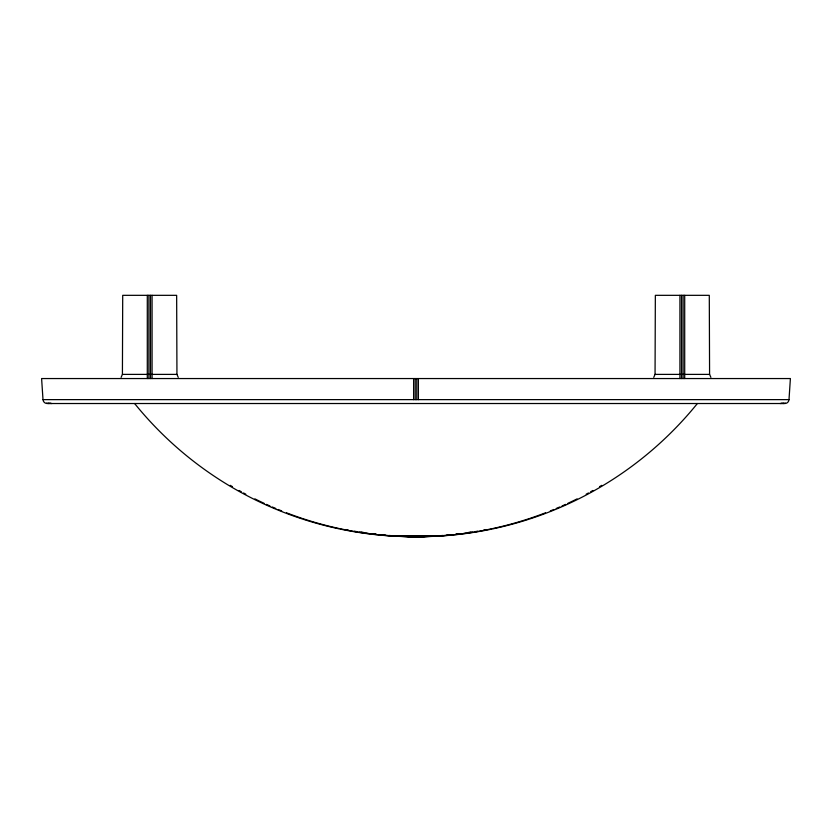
<?xml version="1.0" encoding="UTF-8"?>
<svg xmlns="http://www.w3.org/2000/svg" width="832" height="832" viewBox="0 0 832 832"><rect width="100%" height="100%" fill="white"/><g stroke="black" fill="none" stroke-linecap="round" stroke-linejoin="round"><path stroke-width="1.25" d="M178.246 377.333L176.946 374.39L176.654 295.329L122.71 295.329L122.418 374.39L121.108 377.333M710.892 377.333L709.582 374.39L709.29 295.329L655.346 295.329L655.054 374.39L653.754 377.333M788.996 399.63L790.4 378.55L41.6 378.55L43.004 399.63A4.16 4.16 0 0 0 47.154 403.52L784.846 403.52A4.16 4.16 0 0 0 788.996 399.63L43.004 399.63M415.615 536.099L413.618 536.671L404.019 536.099L418.382 536.671L427.981 536.099L413.618 536.671L407.701 536.099M417.206 536.099L415.21 536.671L400.702 536.099M418.787 536.099L416.79 536.671L396.687 536.099M393.64 536.099L418.382 536.671L420.378 536.099M417.591 536.099L413.618 536.671L409.646 536.099M419.182 536.099L415.21 536.671L402.303 536.099M420.763 536.099L416.79 536.671L397.873 536.099M394.805 536.099L418.382 536.671L422.354 536.099M419.526 536.099L413.618 536.671L411.622 536.099M422.708 536.099L415.21 536.671L405.818 536.099M401.45 536.099L418.382 536.671L424.299 536.099M421.408 536.099L413.618 536.671L413.618 536.099M422.999 536.099L415.21 536.671L411.237 536.099M426.182 536.099L416.79 536.671L399.214 536.099A358.862 358.862 0 0 1 389.012 535.475M423.218 536.099L413.618 536.671L438.651 536.099M426.39 536.099L415.21 536.671L413.213 536.099M426.514 536.099L413.618 536.671L437.871 536.099M429.697 536.099L416.79 536.671L405.61 536.099M428.126 536.099L413.618 536.671L436.342 536.099M431.298 536.099L416.79 536.671L409.001 536.099M429.354 536.099L413.618 536.671L430.55 536.099M434.127 536.099L415.21 536.671L415.21 536.099M435.313 536.099L415.21 536.671L432.786 536.099A358.862 358.862 0 0 0 442.988 535.475M122.418 374.39L176.946 374.39M655.054 374.39L709.582 374.39M402.646 536.099L418.382 536.671L418.382 536.099M403.874 536.099L418.382 536.671L416.385 536.099M405.486 536.099L418.382 536.671L414.409 536.099M408.782 536.099L418.382 536.671L412.474 536.099M410.592 536.099L418.382 536.671M409.292 536.099L416.79 536.671L416.79 536.099M412.818 536.099L416.79 536.671L414.794 536.099M684.705 295.329L684.705 378.55M683.114 295.329L683.114 378.55M681.522 295.329L681.522 378.55M679.931 295.329L679.931 378.55M418.382 378.55L418.382 399.63M416.79 378.55L416.79 399.63M415.21 378.55L415.21 399.63M413.618 378.55L413.618 399.63M152.069 295.329L152.069 378.55M150.478 295.329L150.478 378.55M148.886 295.329L148.886 378.55M147.295 295.329L147.295 378.55M601.744 485.347A358.862 358.862 0 0 1 599.55 486.647M592.914 490.485A358.862 358.862 0 0 1 590.678 491.733M588.442 492.97A358.862 358.862 0 0 1 586.186 494.177M577.106 498.878A358.862 358.862 0 0 1 567.892 503.318M565.573 504.39A358.862 358.862 0 0 1 562.068 505.96M559.728 506.979A358.862 358.862 0 0 1 556.202 508.487M553.842 509.475A358.862 358.862 0 0 1 550.295 510.921M545.532 512.793A358.862 358.862 0 0 1 529.89 518.388M528.674 518.794A358.862 358.862 0 0 1 492.918 528.507M491.66 528.778A358.862 358.862 0 0 1 378.518 534.633M375.981 534.352A358.862 358.862 0 0 1 372.164 533.894M368.368 533.395A358.862 358.862 0 0 1 365.83 533.042M363.303 532.667A358.862 358.862 0 0 1 359.518 532.074M356.99 531.658A358.862 358.862 0 0 1 354.474 531.222M348.192 530.057A358.862 358.862 0 0 1 345.675 529.558M785.252 403A4.16 4.16 0 0 1 783.255 403.52M50.336 403.52A4.16 4.16 0 0 1 48.339 403M697.372 403.53A358.862 358.862 0 0 1 401.773 536.286M385.195 535.142A358.862 358.862 0 0 1 380.11 534.633M376.293 534.196A358.862 358.862 0 0 1 373.755 533.894M363.626 532.47A358.862 358.862 0 0 1 361.109 532.074M51.927 403.52A4.16 4.16 0 0 1 49.93 403M486.325 529.558A358.862 358.862 0 0 1 483.808 530.057M477.526 531.222A358.862 358.862 0 0 1 475.01 531.658M472.482 532.074A358.862 358.862 0 0 1 468.697 532.667M466.17 533.042A358.862 358.862 0 0 1 463.632 533.395M459.836 533.894A358.862 358.862 0 0 1 456.019 534.352M453.482 534.633A358.862 358.862 0 0 1 340.34 528.778M339.082 528.507A358.862 358.862 0 0 1 303.326 518.794M302.11 518.388A358.862 358.862 0 0 1 286.468 512.793M281.705 510.921A358.862 358.862 0 0 1 278.158 509.475M275.798 508.487A358.862 358.862 0 0 1 272.272 506.979M269.932 505.96A358.862 358.862 0 0 1 266.427 504.39M264.108 503.318A358.862 358.862 0 0 1 254.894 498.878M245.814 494.177A358.862 358.862 0 0 1 243.558 492.97M241.322 491.733A358.862 358.862 0 0 1 239.086 490.485M232.45 486.647A358.862 358.862 0 0 1 230.256 485.347M783.661 403A4.16 4.16 0 0 1 781.664 403.52M48.745 403.52A4.16 4.16 0 0 1 46.748 403M470.902 532.074A358.862 358.862 0 0 1 468.374 532.47M458.245 533.894A358.862 358.862 0 0 1 455.707 534.196M451.89 534.633A358.862 358.862 0 0 1 446.805 535.142M430.227 536.286A358.862 358.862 0 0 1 134.628 403.53M782.07 403A4.16 4.16 0 0 1 780.073 403.52"/></g></svg>
